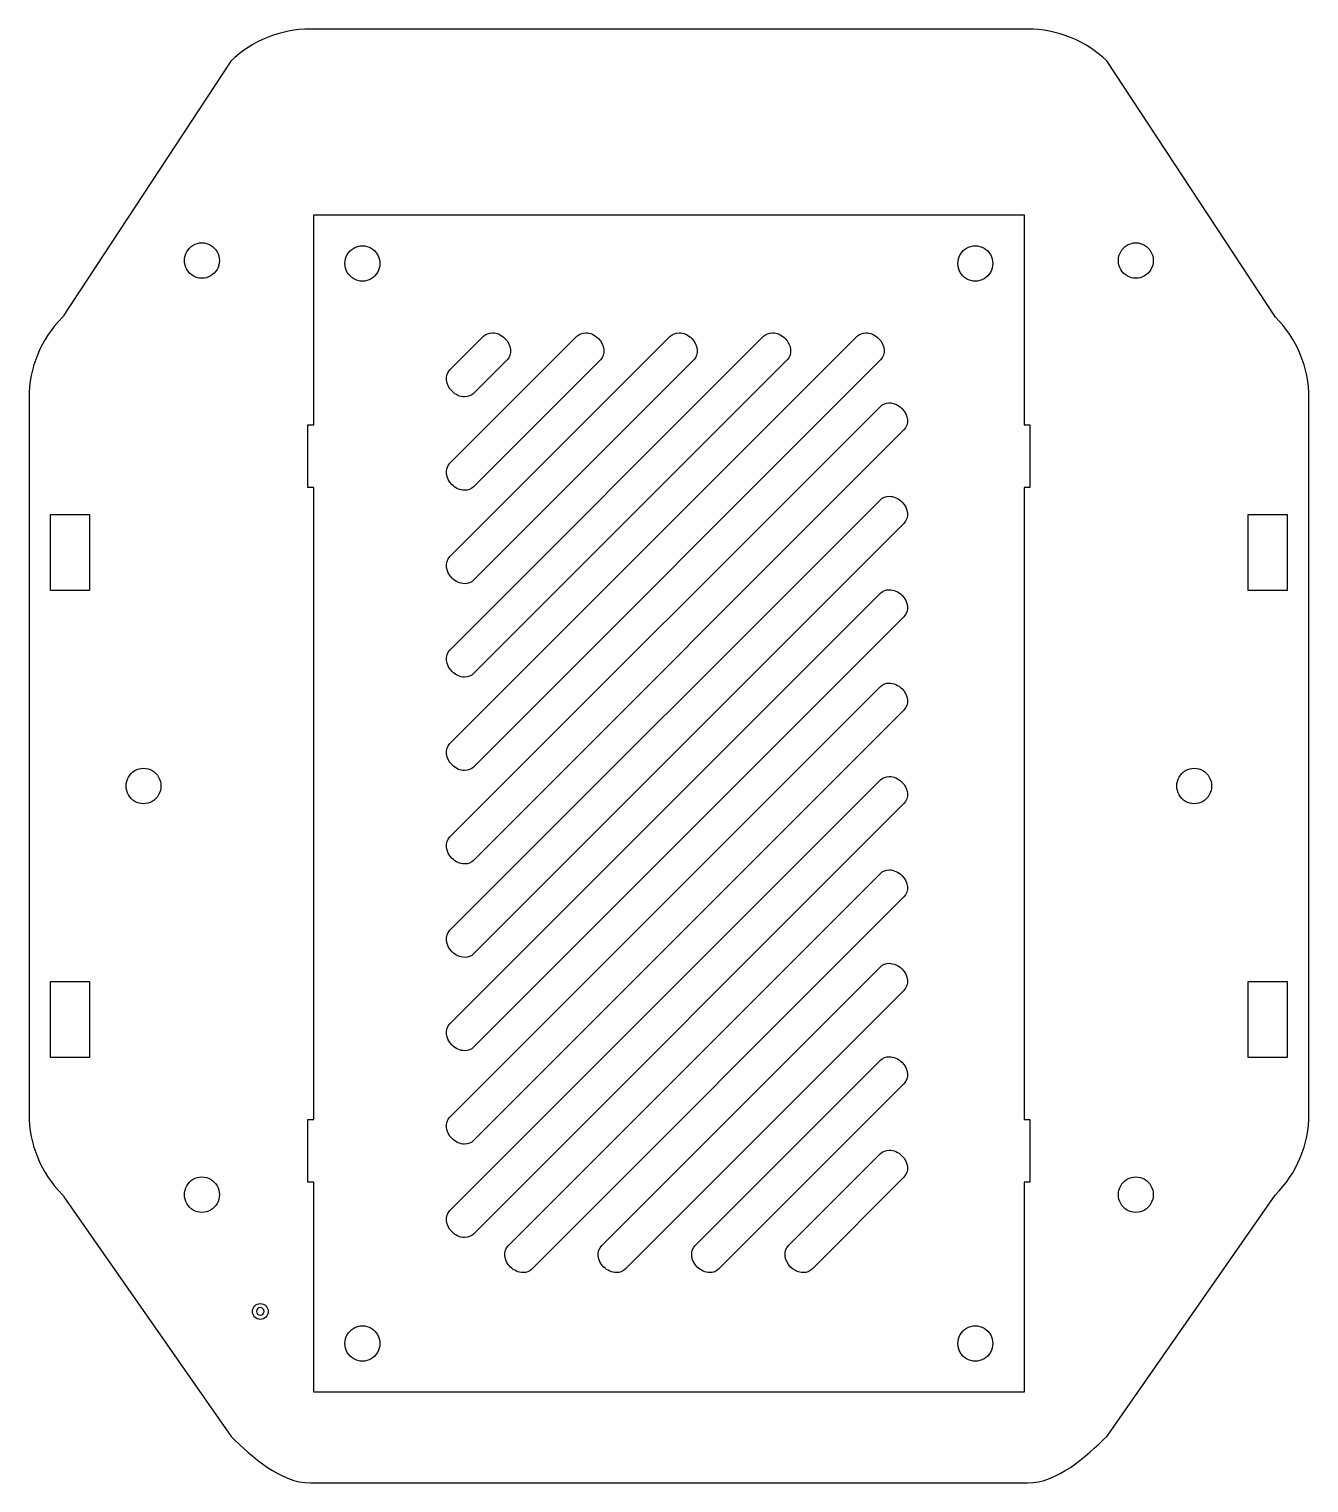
# Model space of a CAD drawing. Extents: x 125 to 387, y 304 to 438.
# Drawn here: x 125.2 to 235.2, y 312.7 to 437.6 of the extents above; entities outside this region: 4.
import ezdxf

# ---------------------------------------------------------------- set-up
doc = ezdxf.new("R2010")
doc.units = 0
doc.layers.add('Layer_1', color=7, linetype='CONTINUOUS')

msp = doc.modelspace()

# ---------------------------------------------------------------- linework, layer by layer
at = {"layer": 'Layer_1', "color": 7}
for p, q in [((149.527672, 437.639092), (149.35213, 437.637964)), ((172.388067, 437.637964), (149.527672, 437.639092)), ((187.940064, 437.638528), (172.388067, 437.637964)), ((210.987008, 437.638246), (187.940064, 437.638528)), ((142.515184, 434.880672), (128.172989, 413.052536)), ((232.290355, 412.887876), (217.804819, 434.902897)), ((141.531103, 417.748217), (141.531103, 417.748217)), ((155.326069, 417.497268), (155.326069, 417.497268)), ((208.000984, 417.497268), (208.000984, 417.497268)), ((221.798066, 417.748217), (221.798066, 417.748217)), ((128.19472, 413.035885), (128.060241, 412.88758)), ((128.172989, 413.052536), (128.19472, 413.035885)), ((161.351457, 376.251486), (196.337953, 411.238313)), ((161.351457, 384.278428), (188.310988, 411.238313)), ((161.351457, 392.305373), (180.284052, 411.238313)), ((161.351457, 400.332315), (172.257455, 411.238313)), ((161.351457, 408.358907), (164.230518, 411.238313)), ((198.361853, 409.214057), (163.375018, 374.227583)), ((190.334917, 409.214057), (163.375018, 382.254522)), ((182.307952, 409.214057), (163.375018, 390.281117)), ((174.281355, 409.214057), (163.375018, 398.308412)), ((166.254419, 409.214057), (163.375018, 406.335004)), ((162.6133, 406.034499), (162.6133, 406.034499)), ((125.175168, 405.920016), (125.175168, 344.428834)), ((161.351457, 368.224892), (198.344496, 405.218281)), ((235.170912, 349.569802), (235.175428, 405.920315)), ((200.368397, 403.194025), (163.375018, 366.200991)), ((162.6133, 398.00791), (162.6133, 398.00791)), ((161.351457, 360.198658), (198.344496, 397.192048)), ((200.368397, 395.167792), (163.375018, 358.175108)), ((162.6133, 389.980962), (162.6133, 389.980962)), ((161.351457, 352.172422), (198.344158, 389.165809)), ((200.368058, 387.141556), (163.375018, 350.148869)), ((161.351457, 344.146183), (198.344496, 381.139575)), ((162.6133, 381.954018), (162.6133, 381.954018)), ((200.368397, 379.115319), (163.375018, 342.122632)), ((162.6133, 373.927076), (162.6133, 373.927076)), ((136.513813, 372.598337), (136.513813, 372.598337)), ((161.351457, 336.120302), (198.344496, 373.113689)), ((226.81499, 372.598337), (226.81499, 372.598337)), ((200.368397, 371.089436), (163.375018, 334.096399)), ((162.6133, 365.900487), (162.6133, 365.900487)), ((166.367336, 333.110286), (198.344158, 365.0871)), ((200.368058, 363.062844), (168.391236, 331.086028)), ((162.6133, 357.874248), (162.6133, 357.874248)), ((174.393566, 333.110286), (198.344158, 357.061219)), ((200.368058, 355.036963), (176.417467, 331.08638)), ((162.6133, 349.848008), (162.6133, 349.848008)), ((182.419797, 333.110286), (198.344158, 349.034983)), ((235.175428, 344.428777), (235.170912, 349.569802)), ((200.368058, 347.010727), (184.443697, 331.08638)), ((162.6133, 341.821775), (162.6133, 341.821775)), ((190.446762, 333.110992), (198.344158, 341.008744)), ((200.368058, 338.984488), (192.470662, 331.087089)), ((128.060241, 337.461275), (128.202481, 337.318984)), ((128.202481, 337.318984), (128.173356, 337.296632)), ((141.531103, 337.481251), (141.531103, 337.481251)), ((217.824321, 316.722654), (232.273365, 337.441751)), ((221.798066, 337.481251), (221.798066, 337.481251)), ((128.173356, 337.296627), (142.534629, 316.700708)), ((162.6133, 333.795894), (162.6133, 333.795894)), ((167.629518, 330.785876), (167.629518, 330.785876)), ((175.655777, 330.785876), (175.655777, 330.785876)), ((183.682008, 330.785876), (183.682008, 330.785876)), ((191.708944, 330.786587), (191.708944, 330.786587)), ((155.326069, 324.689392), (155.326069, 324.689392)), ((208.000984, 324.689392), (208.000984, 324.689392)), ((377.371412, 313.993653), (387.371412, 313.993653)), ((377.371412, 303.993653), (377.371412, 313.993653)), ((387.371412, 313.993653), (387.371412, 303.993653)), ((149.352468, 312.711198), (210.987375, 312.711198)), ((387.371412, 303.993653), (377.371412, 303.993653))]:
    msp.add_line(p, q, dxfattribs=at)
at = {"layer": 'Layer_1', "color": 1}
for p, q in [((149.635622, 403.628329), (149.635622, 421.687712)), ((149.635622, 421.687712), (210.691098, 421.687712)), ((210.691098, 421.687712), (210.691098, 403.628329)), ((149.134085, 398.257442), (149.134085, 403.628329)), ((149.134085, 403.628329), (149.635622, 403.628329)), ((210.691098, 403.628329), (211.193002, 403.628329)), ((211.193002, 403.628329), (211.193002, 398.257801)), ((149.635622, 398.257442), (149.134085, 398.257442)), ((149.635622, 343.929916), (149.635622, 398.257442)), ((211.193002, 398.257801), (210.691098, 398.257801)), ((210.691098, 398.257801), (210.691098, 343.929916)), ((127.011306, 389.38774), (127.011306, 395.939052)), ((127.011306, 395.939052), (130.375282, 395.939052)), ((130.375282, 395.939052), (130.375282, 389.38774)), ((229.954627, 389.38774), (229.954627, 395.939052)), ((229.954627, 395.939052), (233.318603, 395.939052)), ((233.318603, 395.939052), (233.318603, 389.38774)), ((130.375282, 389.38774), (127.011306, 389.38774)), ((130.375282, 389.38774), (130.375282, 389.38774)), ((233.318603, 389.38774), (229.954627, 389.38774)), ((233.318603, 389.38774), (233.318603, 389.38774)), ((127.011306, 349.25408), (127.011306, 355.805748)), ((127.011306, 355.805748), (130.375282, 355.805748)), ((130.375282, 355.805748), (130.375282, 349.25408)), ((229.954627, 349.25408), (229.954627, 355.805748)), ((229.954627, 355.805748), (233.318603, 355.805748)), ((233.318603, 355.805748), (233.318603, 349.25408)), ((130.375282, 349.25408), (127.011306, 349.25408)), ((130.375282, 349.25408), (130.375282, 349.25408)), ((233.318603, 349.25408), (229.954627, 349.25408)), ((233.318603, 349.25408), (233.318603, 349.25408)), ((149.134085, 338.559038), (149.134085, 343.929916)), ((149.134085, 343.929916), (149.635622, 343.929916)), ((210.691098, 343.929916), (211.193002, 343.929916)), ((211.193002, 343.929916), (211.193002, 338.559038)), ((149.635622, 338.559038), (149.134085, 338.559038)), ((149.635622, 320.49894), (149.635622, 338.559038)), ((211.193002, 338.559038), (210.691098, 338.559038)), ((210.691098, 338.559038), (210.691098, 320.49894)), ((145.049454, 327.771613), (145.049454, 327.771613)), ((145.049454, 326.768157), (145.049454, 326.768157)), ((210.691436, 320.49894), (149.635622, 320.49894)), ((210.691098, 320.49894), (210.691098, 320.49894))]:
    msp.add_line(p, q, dxfattribs=at)
at = {"layer": 'Layer_1', "color": 7}
for points in [[(149.35213, 437.637964), (146.78879, 437.637964), (144.360324, 436.658576), (142.515184, 434.880672)], [(217.804819, 434.902897), (215.978813, 436.658858), (213.550319, 437.638246), (210.987008, 437.638246)], [(138.531109, 417.748217), (138.531109, 418.292268), (138.817, 418.794993), (139.281114, 419.067019)], [(139.281114, 419.067019), (139.745201, 419.339047), (140.317011, 419.339047), (140.781097, 419.067019)], [(140.781097, 419.067019), (141.245184, 418.794993), (141.531103, 418.292268), (141.531103, 417.748217)], [(152.326075, 417.497268), (152.326075, 418.041319), (152.611966, 418.544044), (153.07608, 418.816072)], [(153.07608, 418.816072), (153.540166, 419.088098), (154.111977, 419.088098), (154.576063, 418.816072)], [(154.576063, 418.816072), (155.040149, 418.544044), (155.326069, 418.041319), (155.326069, 417.497268)], [(205.00099, 417.497268), (205.00099, 418.041319), (205.286881, 418.544044), (205.750995, 418.816072)], [(205.750995, 418.816072), (206.215082, 419.088098), (206.786892, 419.088098), (207.250978, 418.816072)], [(207.250978, 418.816072), (207.715064, 418.544044), (208.000984, 418.041319), (208.000984, 417.497268)], [(218.798072, 417.748217), (218.798072, 418.292268), (219.083963, 418.794993), (219.548078, 419.067019)], [(219.548078, 419.067019), (220.012164, 419.339047), (220.583974, 419.339047), (221.048061, 419.067019)], [(221.048061, 419.067019), (221.512147, 418.794993), (221.798066, 418.292268), (221.798066, 417.748217)], [(139.281114, 416.429412), (138.817, 416.701438), (138.531109, 417.204163), (138.531109, 417.748217)], [(141.531103, 417.748217), (141.531103, 417.204163), (141.245184, 416.701438), (140.781097, 416.429412)], [(153.07608, 416.178463), (152.611966, 416.450489), (152.326075, 416.953214), (152.326075, 417.497268)], [(155.326069, 417.497268), (155.326069, 416.953214), (155.040149, 416.450489), (154.576063, 416.178463)], [(205.750995, 416.178463), (205.286881, 416.450489), (205.00099, 416.953214), (205.00099, 417.497268)], [(208.000984, 417.497268), (208.000984, 416.953214), (207.715064, 416.450489), (207.250978, 416.178463)], [(219.548078, 416.429412), (219.083963, 416.701438), (218.798072, 417.204163), (218.798072, 417.748217)], [(221.798066, 417.748217), (221.798066, 417.204163), (221.512147, 416.701438), (221.048061, 416.429412)], [(140.781097, 416.429412), (140.317011, 416.157387), (139.745201, 416.157387), (139.281114, 416.429412)], [(154.576063, 416.178463), (154.111977, 415.906438), (153.540166, 415.906438), (153.07608, 416.178463)], [(207.250978, 416.178463), (206.786892, 415.906438), (206.215082, 415.906438), (205.750995, 416.178463)], [(221.048061, 416.429412), (220.583974, 416.157387), (220.012164, 416.157387), (219.548078, 416.429412)], [(128.060241, 412.88758), (126.19986, 411.026141), (125.175168, 408.551656), (125.175168, 405.920016)], [(235.175428, 405.920315), (235.175428, 408.551952), (234.150764, 411.026437), (232.290355, 412.887876)], [(164.230518, 411.238313), (164.42449, 411.432278), (164.694915, 411.53882), (164.992236, 411.53882)], [(164.992236, 411.53882), (165.377695, 411.53882), (165.77306, 411.364675), (166.076732, 411.060628)], [(166.076732, 411.060628), (166.634572, 410.502799), (166.714554, 409.674195), (166.254419, 409.214057)], [(172.257455, 411.238313), (172.451426, 411.432278), (172.721851, 411.53882), (173.019172, 411.53882)], [(173.019172, 411.53882), (173.404632, 411.53882), (173.799997, 411.364675), (174.103696, 411.060628)], [(174.103696, 411.060628), (174.661508, 410.502799), (174.741518, 409.674195), (174.281355, 409.214057)], [(180.284052, 411.238313), (180.478024, 411.432278), (180.748449, 411.53882), (181.04577, 411.53882)], [(181.04577, 411.53882), (181.431229, 411.53882), (181.826594, 411.364675), (182.130265, 411.060628)], [(182.130265, 411.060628), (182.688106, 410.502799), (182.768088, 409.674195), (182.307952, 409.214057)], [(188.310988, 411.238313), (188.50496, 411.432278), (188.775385, 411.53882), (189.072706, 411.53882)], [(189.072706, 411.53882), (189.458165, 411.53882), (189.85353, 411.364675), (190.15723, 411.060628)], [(190.15723, 411.060628), (190.715042, 410.502799), (190.795052, 409.674195), (190.334917, 409.214057)], [(196.337953, 411.238313), (196.531924, 411.432278), (196.802321, 411.53882), (197.099642, 411.53882)], [(197.099642, 411.53882), (197.485102, 411.53882), (197.880467, 411.364675), (198.184166, 411.060628)], [(198.184166, 411.060628), (198.742006, 410.502799), (198.821988, 409.674195), (198.361853, 409.214057)], [(161.528805, 406.512691), (160.971332, 407.07087), (160.891688, 407.899124), (161.351457, 408.358907)], [(162.6133, 406.034499), (162.22787, 406.034499), (161.832504, 406.209), (161.528805, 406.512691)], [(163.375018, 406.335004), (163.181047, 406.141391), (162.910622, 406.034499), (162.6133, 406.034499)], [(198.344496, 405.218281), (198.538468, 405.41225), (198.808893, 405.518789), (199.106214, 405.518789)], [(199.106214, 405.518789), (199.491673, 405.518789), (199.887038, 405.344643), (200.19071, 405.0406)], [(200.19071, 405.0406), (200.74855, 404.482771), (200.82856, 403.654166), (200.368397, 403.194025)], [(161.528805, 398.486099), (160.971332, 399.044281), (160.891688, 399.87253), (161.351457, 400.332315)], [(162.6133, 398.00791), (162.22787, 398.00791), (161.832504, 398.182408), (161.528805, 398.486099)], [(163.375018, 398.308412), (163.181047, 398.114449), (162.910622, 398.00791), (162.6133, 398.00791)], [(198.344496, 397.192048), (198.538468, 397.386011), (198.808893, 397.492552), (199.106214, 397.492552)], [(199.106214, 397.492552), (199.491673, 397.492552), (199.887038, 397.31841), (200.19071, 397.014361)], [(200.19071, 397.014361), (200.74855, 396.456534), (200.82856, 395.62793), (200.368397, 395.167792)], [(161.528805, 390.459154), (160.971332, 391.017339), (160.891688, 391.845588), (161.351457, 392.305373)], [(162.6133, 389.980962), (162.22787, 389.980962), (161.832504, 390.155463), (161.528805, 390.459154)], [(163.375018, 390.281117), (163.181047, 390.08786), (162.910622, 389.980962), (162.6133, 389.980962)], [(198.344158, 389.165809), (198.538129, 389.359777), (198.808526, 389.466316), (199.105847, 389.466316)], [(199.105847, 389.466316), (199.491306, 389.466316), (199.886672, 389.292174), (200.190371, 388.988127)], [(200.190371, 388.988127), (200.748211, 388.430298), (200.828193, 387.601691), (200.368058, 387.141556)], [(161.528805, 382.432212), (160.971332, 382.990394), (160.891688, 383.818646), (161.351457, 384.278428)], [(162.6133, 381.954018), (162.22787, 381.954018), (161.832504, 382.128516), (161.528805, 382.432212)], [(163.375018, 382.254522), (163.181047, 382.060915), (162.910622, 381.954018), (162.6133, 381.954018)], [(198.344496, 381.139575), (198.538468, 381.333541), (198.808893, 381.44008), (199.106214, 381.44008)], [(199.106214, 381.44008), (199.491673, 381.44008), (199.887038, 381.265937), (200.19071, 380.961891)], [(200.19071, 380.961891), (200.74855, 380.404062), (200.82856, 379.575457), (200.368397, 379.115319)], [(161.528805, 374.405265), (160.971332, 374.963447), (160.891688, 375.791701), (161.351457, 376.251486)], [(133.513819, 372.598337), (133.513819, 373.142391), (133.79971, 373.645116), (134.263824, 373.917142)], [(134.263824, 373.917142), (134.72791, 374.189167), (135.299721, 374.189167), (135.763807, 373.917142)], [(135.763807, 373.917142), (136.227893, 373.645116), (136.513813, 373.142391), (136.513813, 372.598337)], [(162.6133, 373.927076), (162.22787, 373.927076), (161.832504, 374.101574), (161.528805, 374.405265)], [(163.375018, 374.227583), (163.181047, 374.03397), (162.910622, 373.927076), (162.6133, 373.927076)], [(223.814996, 372.598337), (223.814996, 373.142391), (224.100887, 373.645116), (224.565001, 373.917142)], [(224.565001, 373.917142), (225.029087, 374.189167), (225.600898, 374.189167), (226.064984, 373.917142)], [(226.064984, 373.917142), (226.52907, 373.645116), (226.81499, 373.142391), (226.81499, 372.598337)], [(134.263824, 371.279535), (133.79971, 371.551561), (133.513819, 372.054286), (133.513819, 372.598337)], [(136.513813, 372.598337), (136.513813, 372.054286), (136.227893, 371.551561), (135.763807, 371.279535)], [(198.344496, 373.113689), (198.538468, 373.307657), (198.808893, 373.414199), (199.106214, 373.414199)], [(199.106214, 373.414199), (199.491673, 373.414199), (199.887038, 373.240054), (200.19071, 372.936007)], [(200.19071, 372.936007), (200.74855, 372.378178), (200.82856, 371.549574), (200.368397, 371.089436)], [(224.565001, 371.279535), (224.100887, 371.551561), (223.814996, 372.054286), (223.814996, 372.598337)], [(226.81499, 372.598337), (226.81499, 372.054286), (226.52907, 371.551561), (226.064984, 371.279535)], [(135.763807, 371.279535), (135.299721, 371.007507), (134.72791, 371.007507), (134.263824, 371.279535)], [(226.064984, 371.279535), (225.600898, 371.007507), (225.029087, 371.007507), (224.565001, 371.279535)], [(161.528805, 366.378673), (160.971332, 366.936858), (160.891688, 367.765109), (161.351457, 368.224892)], [(162.6133, 365.900487), (162.22787, 365.900487), (161.832504, 366.074985), (161.528805, 366.378673)], [(163.375018, 366.200991), (163.181047, 366.007023), (162.910622, 365.900487), (162.6133, 365.900487)], [(198.344158, 365.0871), (198.538129, 365.281068), (198.808526, 365.387607), (199.105847, 365.387607)], [(199.105847, 365.387607), (199.491306, 365.387607), (199.886672, 365.213462), (200.190371, 364.909418)], [(200.190371, 364.909418), (200.748211, 364.351586), (200.828193, 363.522985), (200.368058, 363.062844)], [(161.528805, 358.352436), (160.971332, 358.910624), (160.891688, 359.738873), (161.351457, 360.198658)], [(162.6133, 357.874248), (162.22787, 357.874248), (161.832504, 358.048746), (161.528805, 358.352436)], [(163.375018, 358.175108), (163.181047, 357.981142), (162.910622, 357.874248), (162.6133, 357.874248)], [(198.344158, 357.061219), (198.538129, 357.255185), (198.808526, 357.361724), (199.105847, 357.361724)], [(199.105847, 357.361724), (199.491306, 357.361724), (199.886672, 357.187578), (200.190371, 356.883535)], [(200.190371, 356.883535), (200.748211, 356.325703), (200.828193, 355.497101), (200.368058, 355.036963)], [(161.528805, 350.326203), (160.971332, 350.884388), (160.891688, 351.712634), (161.351457, 352.172422)], [(162.6133, 349.848008), (162.22787, 349.848008), (161.832504, 350.022509), (161.528805, 350.326203)], [(163.375018, 350.148869), (163.181047, 349.954906), (162.910622, 349.848008), (162.6133, 349.848008)], [(198.344158, 349.034983), (198.538129, 349.228946), (198.808526, 349.33549), (199.105847, 349.33549)], [(199.105847, 349.33549), (199.491306, 349.33549), (199.886672, 349.161345), (200.190371, 348.857296)], [(200.190371, 348.857296), (200.748211, 348.299469), (200.828193, 347.470865), (200.368058, 347.010727)], [(125.175168, 344.428834), (125.175168, 341.797196), (126.19986, 339.323064), (128.060241, 337.461275)], [(161.528805, 342.299967), (160.971332, 342.858149), (160.891688, 343.6864), (161.351457, 344.146183)], [(232.273365, 337.441751), (234.151102, 339.323008), (235.175428, 341.797493), (235.175428, 344.428777)], [(162.6133, 341.821775), (162.22787, 341.821775), (161.832504, 341.996276), (161.528805, 342.299967)], [(163.375018, 342.122632), (163.181047, 341.928667), (162.910622, 341.821775), (162.6133, 341.821775)], [(198.344158, 341.008744), (198.538129, 341.202712), (198.808526, 341.309254), (199.105847, 341.309254)], [(199.105847, 341.309254), (199.491306, 341.309254), (199.886672, 341.135106), (200.190371, 340.831062)], [(200.190371, 340.831062), (200.748211, 340.273233), (200.828193, 339.444626), (200.368058, 338.984488)], [(138.531109, 337.481251), (138.531109, 338.025305), (138.817, 338.52803), (139.281114, 338.800056)], [(139.281114, 338.800056), (139.745201, 339.072081), (140.317011, 339.072081), (140.781097, 338.800056)], [(140.781097, 338.800056), (141.245184, 338.52803), (141.531103, 338.025305), (141.531103, 337.481251)], [(218.798072, 337.481251), (218.798072, 338.025305), (219.083963, 338.52803), (219.548078, 338.800056)], [(219.548078, 338.800056), (220.012164, 339.072081), (220.583974, 339.072081), (221.048061, 338.800056)], [(221.048061, 338.800056), (221.512147, 338.52803), (221.798066, 338.025305), (221.798066, 337.481251)], [(139.281114, 336.162449), (138.817, 336.434474), (138.531109, 336.9372), (138.531109, 337.481251)], [(141.531103, 337.481251), (141.531103, 336.9372), (141.245184, 336.434474), (140.781097, 336.162449)], [(219.548078, 336.162449), (219.083963, 336.434474), (218.798072, 336.9372), (218.798072, 337.481251)], [(221.798066, 337.481251), (221.798066, 336.9372), (221.512147, 336.434474), (221.048061, 336.162449)], [(140.781097, 336.162449), (140.317011, 335.890421), (139.745201, 335.890421), (139.281114, 336.162449)], [(161.528805, 334.274083), (160.971332, 334.832268), (160.891688, 335.660517), (161.351457, 336.120302)], [(221.048061, 336.162449), (220.583974, 335.890421), (220.012164, 335.890421), (219.548078, 336.162449)], [(162.6133, 333.795894), (162.22787, 333.795894), (161.832504, 333.970389), (161.528805, 334.274083)], [(163.375018, 334.096399), (163.181047, 333.902433), (162.910622, 333.795894), (162.6133, 333.795894)], [(166.545023, 331.264065), (165.987182, 331.821897), (165.907201, 332.650148), (166.367336, 333.110286)], [(174.571254, 331.264065), (174.013413, 331.821897), (173.933431, 332.650148), (174.393566, 333.110286)], [(182.597484, 331.264065), (182.039672, 331.821897), (181.959662, 332.650148), (182.419797, 333.110286)], [(190.624449, 331.264776), (190.066608, 331.822605), (189.986626, 332.650854), (190.446762, 333.110992)], [(167.629518, 330.785876), (167.24372, 330.785876), (166.848355, 330.960374), (166.545023, 331.264065)], [(168.391236, 331.086028), (168.197632, 330.892773), (167.926839, 330.785876), (167.629518, 330.785876)], [(175.655777, 330.785876), (175.269951, 330.785876), (174.874586, 330.960374), (174.571254, 331.264065)], [(176.417467, 331.08638), (176.223862, 330.892773), (175.953098, 330.785876), (175.655777, 330.785876)], [(183.682008, 330.785876), (183.296182, 330.785876), (182.900817, 330.960374), (182.597484, 331.264065)], [(184.443697, 331.08638), (184.249754, 330.892773), (183.979329, 330.785876), (183.682008, 330.785876)], [(191.708944, 330.786587), (191.323146, 330.786587), (190.927781, 330.961085), (190.624449, 331.264776)], [(192.470662, 331.087089), (192.27669, 330.893476), (192.005926, 330.786587), (191.708944, 330.786587)], [(153.07608, 326.008198), (153.540166, 326.280226), (154.111977, 326.280226), (154.576063, 326.008198)], [(205.750995, 326.008198), (206.215082, 326.280226), (206.786892, 326.280226), (207.250978, 326.008198)], [(152.326075, 324.689392), (152.326075, 325.233447), (152.611966, 325.736172), (153.07608, 326.008198)], [(154.576063, 326.008198), (155.040149, 325.736172), (155.326069, 325.233447), (155.326069, 324.689392)], [(205.00099, 324.689392), (205.00099, 325.233447), (205.286881, 325.736172), (205.750995, 326.008198)], [(207.250978, 326.008198), (207.715064, 325.736172), (208.000984, 325.233447), (208.000984, 324.689392)], [(153.07608, 323.37059), (152.611966, 323.642616), (152.326075, 324.145341), (152.326075, 324.689392)], [(155.326069, 324.689392), (155.326069, 324.145341), (155.040149, 323.642616), (154.576063, 323.37059)], [(205.750995, 323.37059), (205.286881, 323.642616), (205.00099, 324.145341), (205.00099, 324.689392)], [(208.000984, 324.689392), (208.000984, 324.145341), (207.715064, 323.642616), (207.250978, 323.37059)], [(154.576063, 323.37059), (154.111977, 323.098562), (153.540166, 323.098562), (153.07608, 323.37059)], [(207.250978, 323.37059), (206.786892, 323.098562), (206.215082, 323.098562), (205.750995, 323.37059)], [(142.534629, 316.700708), (144.36103, 314.94475), (146.789129, 312.711198), (149.352468, 312.711198)], [(210.987375, 312.711198), (213.550686, 312.711198), (215.97918, 314.94475), (217.824321, 316.722654)]]:
    msp.add_open_spline(points, degree=3, dxfattribs=at)
at = {"layer": 'Layer_1', "color": 1}
for points in [[(144.370936, 327.446684), (144.370936, 327.821168), (144.675341, 328.125567), (145.049454, 328.125567)], [(145.049454, 326.768157), (144.675341, 326.768157), (144.370936, 327.072557), (144.370936, 327.446684)], [(145.049454, 327.771613), (144.870356, 327.771613), (144.724871, 327.625786), (144.724871, 327.446684)], [(144.724871, 327.446684), (144.724871, 327.267586), (144.870356, 327.122109), (145.049454, 327.122109)], [(145.049454, 328.125567), (145.423935, 328.125567), (145.72834, 327.821168), (145.72834, 327.446684)], [(145.374377, 327.446684), (145.374377, 327.625786), (145.228553, 327.771613), (145.049454, 327.771613)], [(145.72834, 327.446684), (145.72834, 327.072557), (145.423935, 326.768157), (145.049454, 326.768157)], [(145.049454, 327.122109), (145.228553, 327.122109), (145.374377, 327.267586), (145.374377, 327.446684)]]:
    msp.add_open_spline(points, degree=3, dxfattribs=at)

doc.saveas('drawing.dxf')
